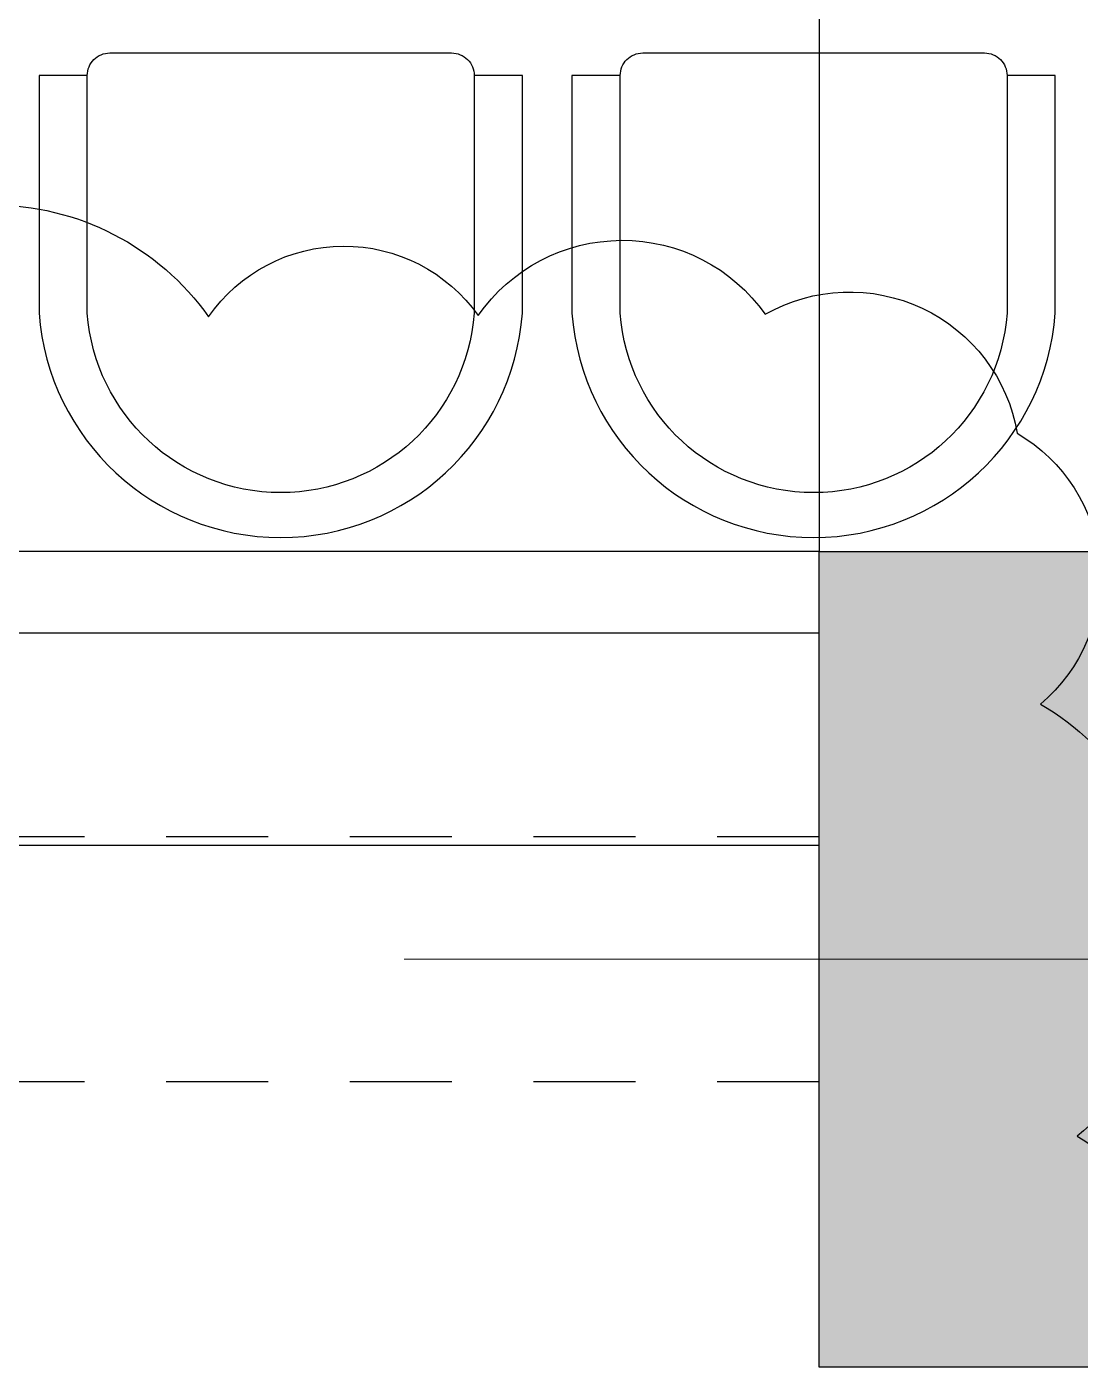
# Model space of a CAD drawing. Header units: metres. Extents: x -22 to 564, y 0 to 143.
# Drawn here: x 20.254 to 21.545, y 48.475 to 50.118 of the extents above; entities that cross this region are included whole.
import ezdxf
from ezdxf.xclip import XClip

# ---------------------------------------------------------------- set-up
doc = ezdxf.new("R2010")
doc.units = ezdxf.units.M
doc.header["$XCLIPFRAME"] = 2
doc.linetypes.add('EJES630', pattern=[6.3, 5.5, -0.4, 0, -0.4])
doc.linetypes.add('XREF PB NEURO-ONCOLOGIA$0$HIDDEN2', pattern=[0.1875, 0.125, -0.0625])
doc.layers.add('EJES', color=11, linetype='EJES630', lineweight=0)
doc.layers.add('XREF PB NEURO-ONCOLOGIA$0$MUROS DE TABLAROCA', color=150, linetype='Continuous', lineweight=13)
for name, color, linetype in [('XREF  PB CONJ$0$PARQUE', 251, 'Continuous'), ('XREF  PB CONJ$0$REFERENCIA COLUMNAS NEURO', 7, 'Continuous'), ('XREF PB NEURO-ONCOLOGIA$0$-CG-M-WALL', 7, 'Continuous'), ('XREF PB NEURO-ONCOLOGIA$0$COLUMNAS', 6, 'Continuous'), ('XREF PB NEURO-ONCOLOGIA$0$CONTRAVENTEOS', 6, 'XREF PB NEURO-ONCOLOGIA$0$HIDDEN2'), ('XREF PB NEURO-ONCOLOGIA$0$MOBILIARIO', 161, 'Continuous'), ('XREF PB NEURO-ONCOLOGIA$0$TABIQUES BLINDADOS', 30, 'Continuous')]:
    doc.layers.add(name, color=color, linetype=linetype)

# ---------------------------------------------------------------- blocks, each defined once
blk = doc.blocks.new('XREF PB NEURO-ONCOLOGIA$0$C-1')
at = {"layer": 'XREF PB NEURO-ONCOLOGIA$0$-CG-M-WALL', "true_color": 0x636466}
h = blk.add_hatch(color=251, dxfattribs=at)
h.dxf.hatch_style = 1
h.paths.add_polyline_path([(-0.5, -0.5), (-0.5, 0.5), (0.5, 0.5), (0.5, -0.5)])
blk.add_lwpolyline([(-0.5, -0.5), (-0.5, 0.5), (0.5, 0.5), (0.5, -0.5)], close=True)
blk = doc.blocks.new('XREF PB NEURO-ONCOLOGIA$0$Ref Arq Nivel 2$0$Silla 2')
blk.add_lwpolyline([(-0.2154, -0.025, -0.414214), (-0.1904, 0), (0.1904, 0, -0.414214), (0.2154, -0.025)], format="xyb")
blk.add_lwpolyline([(-0.2154, -0.29), (-0.2154, -0.025), (-0.2692, -0.025), (-0.2692, -0.29, 0.928571), (0.2692, -0.29), (0.2692, -0.025), (0.2154, -0.025), (0.2154, -0.29, -0.928571)], format="xyb", close=True)
blk = doc.blocks.new('XREF PB NEURO-ONCOLOGIA')
at = {"layer": 'XREF PB NEURO-ONCOLOGIA$0$CONTRAVENTEOS', "elevation": 0}
blk.add_lwpolyline([(15.6517, 24.2762), (15.6517, 31.3762), (15.3517, 31.3762), (15.3517, 24.2762)], close=True, dxfattribs=at)
at = {"layer": 'XREF PB NEURO-ONCOLOGIA$0$MUROS DE TABLAROCA'}
for p, q in [((15.9018, 25.9663), (15.9018, 24.2762)), ((16.0017, 25.9662), (16.0018, 24.2762))]:
    blk.add_line(p, q, dxfattribs=at)
at = {"layer": 'XREF PB NEURO-ONCOLOGIA$0$TABIQUES BLINDADOS'}
for points in [[(7.2917, 24.2762), (7.2917, 25.5362), (15.6418, 25.5362), (15.6418, 26.2263), (16.2017, 26.2263), (16.2017, 25.9663), (15.9018, 25.9663), (15.9018, 24.2762)], [(7.5517, 24.2762), (7.5517, 25.2762), (15.6418, 25.2762), (15.6418, 24.2762)]]:
    blk.add_lwpolyline(points, dxfattribs=at)
at = {"layer": 'XREF PB NEURO-ONCOLOGIA$0$COLUMNAS'}
blk.add_blockref('XREF PB NEURO-ONCOLOGIA$0$C-1', (15.5017, 23.7762, 0), dxfattribs=at)
at = {"layer": 'XREF PB NEURO-ONCOLOGIA$0$MOBILIARIO', "xscale": 1.099999999999994, "yscale": 1.099999999999994, "zscale": 1.099999999999994, "rotation": 270}
for p in [(16.6128, 24.9358, 0), (16.6128, 24.2829, 0)]:
    blk.add_blockref('XREF PB NEURO-ONCOLOGIA$0$Ref Arq Nivel 2$0$Silla 2', p, dxfattribs=at)
blk = doc.blocks.new('XREF  PB CONJ$0$A$C7782c7fa')
blk.add_lwpolyline([(3.8764, 6.3072), (21.2545, 18.5368), (6.1071, 40.0612), (1.7728, 37.011), (-12.4999, 57.2923), (-25.5437, 48.1129)], close=True)
blk = doc.blocks.new('XREF  PB CONJ')
at = {"layer": 'XREF  PB CONJ$0$PARQUE', "true_color": 0x136734}
h = blk.add_hatch(dxfattribs=at)
h.set_pattern_fill('CROSS', color=116, scale=0.02, angle=90)
edge = h.paths.add_edge_path()
edge.add_line((3.5883, 104.6056), (1.6936, 104.3684))
edge.add_line((1.6936, 104.3684), (2.4784, 17.6083))
edge.add_line((2.4784, 17.6083), (97.731, 17.9336))
edge.add_arc((97.7247, 19.237), 1.3034, 270.2752, 363.1006)
edge.add_line((99.0262, 19.3075), (96.4762, 19.3078))
edge.add_line((96.4762, 19.3078), (96.602, 20.224))
edge.add_line((96.602, 20.224), (62.4128, 20.224))
edge.add_arc((58.6329, 24.6535), 5.8231, 229.52466, 310.47534, ccw=False)
edge.add_line((54.8531, 20.224), (26.2527, 20.2188))
edge.add_line((26.2527, 20.2188), (4.2837, 20.0304))
edge.add_line((4.2837, 20.0304), (4.055, 46.6913))
edge.add_line((4.055, 46.6913), (2.3881, 46.6912))
edge.add_line((2.3881, 46.6912), (2.3881, 54.8033))
edge.add_line((2.3881, 54.8033), (3.9854, 54.8034))
edge.add_line((3.9854, 54.8034), (3.7464, 82.6679))
edge.add_line((3.7464, 82.6679), (3.6185, 95.2556))
edge.add_line((3.6185, 95.2556), (3.5883, 104.6056))
at = {"layer": 'XREF  PB CONJ$0$REFERENCIA COLUMNAS NEURO', "color": 1, "lineweight": 5, "rotation": 325.356105481422}
blk.add_blockref('XREF  PB CONJ$0$A$C7782c7fa', (-2.1343, 17.408), dxfattribs=at)

msp = doc.modelspace()

# ---------------------------------------------------------------- block references
at = {"rotation": 90}
msp.add_blockref('XREF PB NEURO-ONCOLOGIA', (45.501, 33.4734), dxfattribs=at)

# ---------------------------------------------------------------- next in the draw order: block references
ref = msp.add_blockref('XREF  PB CONJ', (67.8976, 28.71, 0), dxfattribs=dict(rotation=89.50849308405942))
XClip(ref).set_block_clipping_path([(-2.936402334, 82.9334608569), (21.1250270707, 82.9334608569), (21.1250270707, 49.0397586863), (26.6296707885, 49.0397586863), (26.6284018429, 17.4712422498), (-2.8531787476, 17.4341989701)])

# ---------------------------------------------------------------- next in the draw order: linework, layer by layer
at = {"color": 3}
msp.add_lwpolyline([(19.1481, 49.6415, -0.520567), (19.4513, 49.7581, -0.520567), (19.9454, 49.7603, -0.520567), (20.4768, 49.7627, -0.520567), (20.8072, 49.7642, -0.520567), (21.1589, 49.7658, -0.520567), (21.4676, 49.6199, -0.520567), (21.4959, 49.2879, -0.520567), (21.5411, 48.7582, -0.520567), (21.5789, 48.3141, -0.520567)], format="xyb", dxfattribs=at)
at = {"layer": 'EJES'}
msp.add_line((20.7166, 48.9751), (52.7399, 48.9751), dxfattribs=at)

doc.saveas('drawing.dxf')
